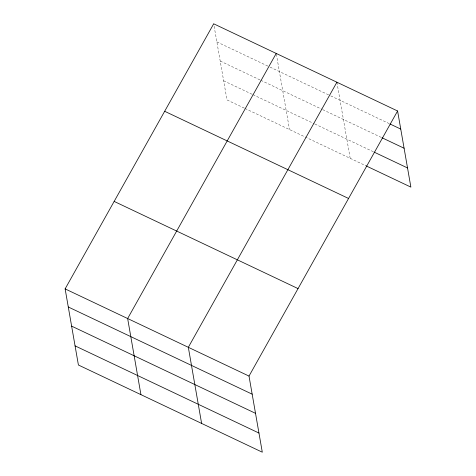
<?xml version="1.0" encoding="UTF-8"?>
<svg xmlns="http://www.w3.org/2000/svg" width="476" height="476" viewBox="0 0 476 476"><rect width="100%" height="100%" fill="white"/><g stroke="black" fill="none" stroke-linecap="round" stroke-linejoin="round"><path stroke-width="0.36" stroke-dasharray="2.38 1.78" d="M216.86 41.894L269.404 66.807M270.07 67.122L330.064 95.569M330.731 95.884L389.41 123.706M220.204 61.041L260.11 79.962M260.777 80.277L322.068 109.337M322.734 109.659L381.419 137.481M223.643 80.771L252.244 94.331M252.911 94.647L314.172 123.695M314.844 124.01L373.523 151.832M244.283 108.117L226.987 99.918L213.7 23.8M244.944 108.433L366.199 165.922M336.907 82.217L350.193 158.335M276.348 54.169L289.509 129.561"/><path stroke-width="0.71" d="M397.591 110.991L249.013 376.082L262.3 452.2L78.409 365.009L65.123 288.89L213.7 23.8L397.591 110.991L410.877 187.11L366.199 165.922M276.223 53.443L127.645 318.539L140.932 394.658M336.907 82.217L188.329 347.307L201.616 423.426M390.076 124.022L400.75 129.079M382.085 137.796L404.088 148.232M374.19 152.147L407.533 167.957M164.672 111.283L348.557 198.468M114.157 201.413L298.041 288.599M65.123 288.89L249.013 376.082M68.282 306.984L252.173 394.176M71.626 326.131L255.511 413.323M75.065 345.862L258.956 433.053"/></g></svg>
